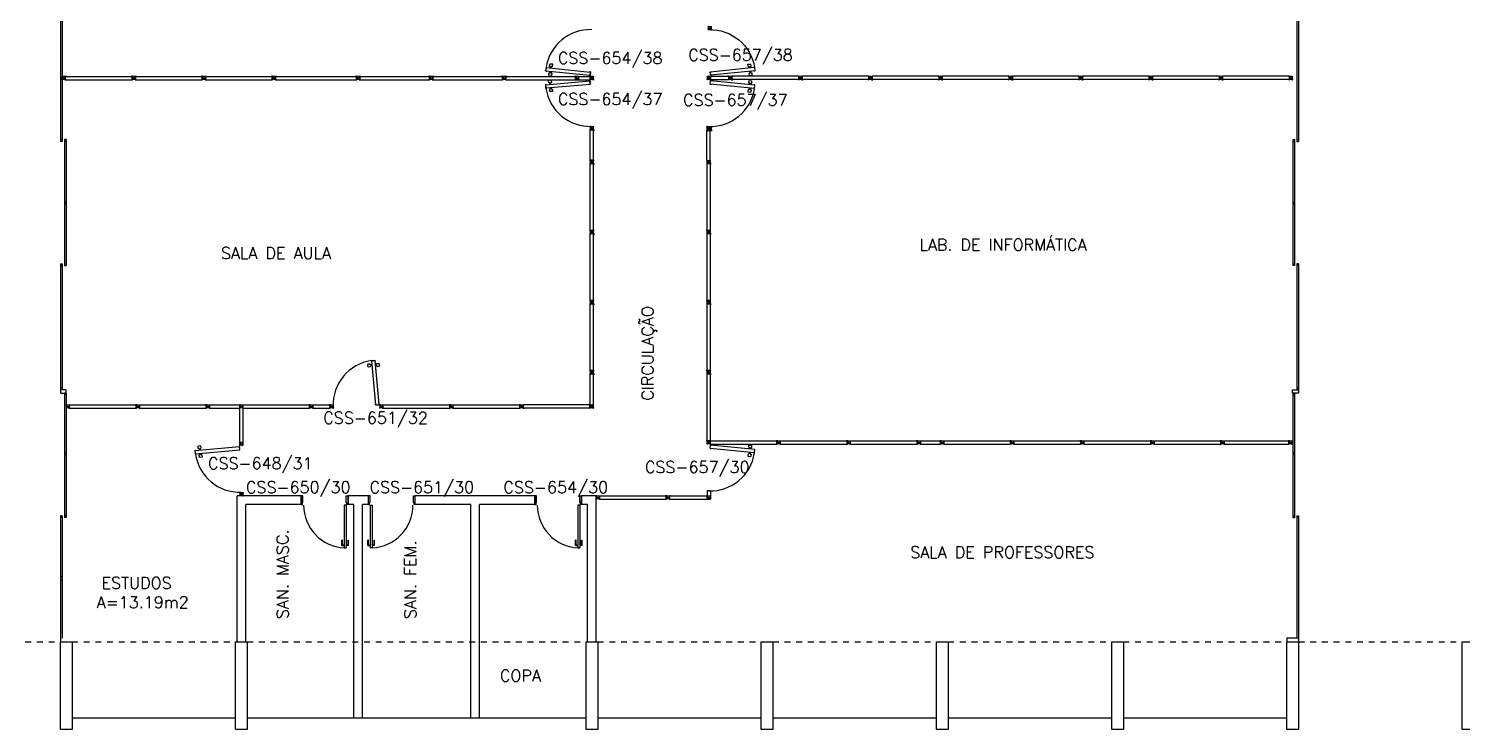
# Model space of a CAD drawing. Extents: x 0 to 244, y -71 to 76.
# Drawn here: x 176.43 to 200.98, y -27.64 to -15.75 of the extents above; entities that cross this region are included whole.
import ezdxf
from ezdxf.enums import TextEntityAlignment as Align

# ---------------------------------------------------------------- set-up
doc = ezdxf.new("R2010")
doc.units = 0
doc.header["$LTSCALE"] = 0.01
doc.header["$MEASUREMENT"] = 0
doc.linetypes.add('HIDDEN2', pattern=[0.1875, 0.125, -0.0625])
doc.layers.get('0').update_dxf_attribs({"linetype": 'CONTINUOUS'})
for name, color, linetype in [('ALV', 2, 'CONTINUOUS'), ('DIV', 2, 'CONTINUOUS'), ('ESQ', 1, 'CONTINUOUS'), ('ESTR', 3, 'CONTINUOUS'), ('PROJ', 1, 'HIDDEN2'), ('TEXTO', 2, 'CONTINUOUS'), ('TEXTO-ENDEREÇO', 2, 'CONTINUOUS'), ('ÁREA', 2, 'CONTINUOUS')]:
    doc.layers.add(name, color=color, linetype=linetype)
doc.layers.get('0').freeze()
doc.styles.add('UNB-100', font='simplex.shx', dxfattribs={"height": 0.2})
doc.styles.add('UNB-100-1', font='simplex.shx', dxfattribs={"height": 0.2})

# ---------------------------------------------------------------- blocks, each defined once
blk = doc.blocks.new('PILAR-SSN')
blk.add_lwpolyline([(0.197, -42.962), (0.197, -44.462), (-0.003, -44.462), (-0.003, -42.962)], close=True)
blk = doc.blocks.new('DIV12-SSN')
for p, q in [((-0.005, 0), (0.005, 0)), ((0, -0.005), (0, 0.005)), ((0.024, 0.019), (0.028, 0.019)), ((0.024, 0.019), (0.024, 0.017)), ((0.024, 0.017), (0.028, 0.017)), ((0.028, 0.03), (0.043, 0.03)), ((0.028, 0.019), (0.028, 0.03)), ((0.028, -0.017), (0.028, 0.017)), ((0.03, 0.028), (1.169, 0.028)), ((0.03, -0.029), (0.03, 0.028)), ((0.043, 0.03), (0.043, 0.028)), ((1.157, 0.03), (1.157, 0.028)), ((1.171, 0.03), (1.157, 0.03)), ((1.169, -0.029), (1.169, 0.028)), ((1.171, 0.019), (1.171, 0.03)), ((1.176, 0.019), (1.171, 0.019)), ((1.176, 0.017), (1.171, 0.017)), ((1.171, -0.017), (1.171, 0.017)), ((1.176, 0.019), (1.176, 0.017)), ((1.195, 0), (1.205, 0)), ((1.2, -0.005), (1.2, 0.005)), ((0.024, -0.017), (0.028, -0.017)), ((0.024, -0.017), (0.024, -0.019)), ((0.024, -0.019), (0.028, -0.019)), ((0.028, -0.031), (0.028, -0.019)), ((0.028, -0.031), (0.043, -0.031)), ((0.03, -0.029), (1.169, -0.029)), ((0.043, -0.029), (0.043, -0.031)), ((1.157, -0.029), (1.157, -0.031)), ((1.171, -0.031), (1.157, -0.031)), ((1.176, -0.017), (1.171, -0.017)), ((1.176, -0.019), (1.171, -0.019)), ((1.171, -0.031), (1.171, -0.019)), ((1.176, -0.017), (1.176, -0.019))]:
    blk.add_line(p, q)
blk = doc.blocks.new('MTDIV-SSN')
for p, q in [((-0.0185, 0.0285), (-0.0285, 0.0285)), ((-0.0285, 0.0185), (-0.0285, 0.0285)), ((-0.0265, 0.0185), (-0.0285, 0.0185)), ((-0.0265, 0.0185), (-0.0265, 0.0265)), ((-0.0235, 0.0265), (-0.0265, 0.0265)), ((-0.0235, 0.0215), (-0.0235, 0.0265)), ((-0.0235, -0.0265), (-0.0235, 0.0265)), ((-0.0215, 0.0215), (-0.0235, 0.0215)), ((-0.0215, 0.0265), (-0.0215, 0.0235)), ((-0.0185, 0.0265), (-0.0215, 0.0265)), ((0.0215, 0.0235), (-0.0215, 0.0235)), ((-0.0215, 0.0215), (-0.0215, -0.0215)), ((0.0195, 0.0215), (-0.0195, 0.0215)), ((-0.0195, 0.0215), (-0.0195, -0.0195)), ((-0.0185, 0.0285), (-0.0185, 0.0265)), ((-0.0049, 0), (0.0049, 0)), ((0, 0.0049), (0, -0.0049)), ((0.0185, 0.0265), (0.0185, 0.0285)), ((0.0185, 0.0285), (0.0285, 0.0285)), ((0.0185, 0.0265), (0.0215, 0.0265)), ((0.0195, 0.0215), (0.0195, -0.0195)), ((0.0215, 0.0265), (0.0215, 0.0235)), ((0.0235, 0.0215), (0.0215, 0.0215)), ((0.0215, 0.0215), (0.0215, -0.0215)), ((0.0235, 0.0215), (0.0235, 0.0265)), ((0.0235, 0.0265), (0.0265, 0.0265)), ((0.0235, 0.0265), (0.0235, -0.0265)), ((0.0265, 0.0265), (0.0265, 0.0185)), ((0.0265, 0.0185), (0.0285, 0.0185)), ((0.0285, 0.0185), (0.0285, 0.0285)), ((-0.0285, -0.0185), (-0.0285, -0.0285)), ((-0.0265, -0.0185), (-0.0285, -0.0185)), ((-0.0185, -0.0285), (-0.0285, -0.0285)), ((-0.0265, -0.0265), (-0.0265, -0.0185)), ((-0.0235, -0.0265), (-0.0265, -0.0265)), ((-0.0235, -0.0215), (-0.0235, -0.0265)), ((-0.0075, -0.0215), (-0.0235, -0.0215)), ((-0.0215, -0.0265), (-0.0215, -0.0235)), ((0.0215, -0.0235), (-0.0215, -0.0235)), ((-0.0185, -0.0265), (-0.0215, -0.0265)), ((-0.0095, -0.0195), (-0.0195, -0.0195)), ((-0.0185, -0.0285), (-0.0185, -0.0265)), ((-0.0095, -0.0195), (-0.0095, -0.0115)), ((-0.0075, -0.0115), (-0.0095, -0.0115)), ((-0.0075, -0.0215), (-0.0075, -0.0115)), ((-0.0055, -0.0135), (-0.0075, -0.0135)), ((-0.0055, -0.0215), (-0.0055, -0.0135)), ((0.0055, -0.0215), (-0.0055, -0.0215)), ((0.0055, -0.0215), (0.0055, -0.0135)), ((0.0075, -0.0135), (0.0055, -0.0135)), ((0.0075, -0.0215), (0.0075, -0.0115)), ((0.0095, -0.0115), (0.0075, -0.0115)), ((0.0235, -0.0215), (0.0075, -0.0215)), ((0.0095, -0.0195), (0.0095, -0.0115)), ((0.0195, -0.0195), (0.0095, -0.0195)), ((0.0185, -0.0265), (0.0185, -0.0285)), ((0.0185, -0.0265), (0.0215, -0.0265)), ((0.0185, -0.0285), (0.0285, -0.0285)), ((0.0215, -0.0265), (0.0215, -0.0235)), ((0.0235, -0.0215), (0.0235, -0.0265)), ((0.0235, -0.0265), (0.0265, -0.0265)), ((0.0265, -0.0185), (0.0265, -0.0265)), ((0.0265, -0.0185), (0.0285, -0.0185)), ((0.0285, -0.0185), (0.0285, -0.0285))]:
    blk.add_line(p, q)
blk = doc.blocks.new('PLXD-SSN')
at = {"color": 2}
for p, q in [((-0.172, 0.786), (-0.161, 0.787)), ((-0.172, 0.786), (-0.171, 0.772)), ((-0.169, 0.772), (-0.171, 0.772)), ((-0.17, 0.784), (-0.114, 0.789)), ((-0.17, 0.784), (-0.103, 0.028)), ((-0.159, 0.792), (-0.161, 0.792)), ((-0.161, 0.792), (-0.161, 0.787)), ((-0.159, 0.792), (-0.159, 0.787)), ((-0.159, 0.787), (-0.126, 0.79)), ((-0.124, 0.795), (-0.126, 0.795)), ((-0.126, 0.795), (-0.126, 0.79)), ((-0.124, 0.795), (-0.124, 0.79)), ((-0.124, 0.79), (-0.112, 0.791)), ((-0.114, 0.789), (-0.046, 0.033)), ((-0.112, 0.791), (-0.11, 0.777)), ((-0.11, 0.777), (-0.112, 0.777)), ((-0.08, 0.737), (-0.041, 0.74)), ((-0.079, 0.722), (-0.08, 0.737)), ((-0.036, 0.691), (-0.041, 0.74)), ((-0.194, 0.727), (-0.233, 0.723)), ((-0.229, 0.673), (-0.233, 0.723)), ((-0.189, 0.677), (-0.229, 0.673)), ((-0.192, 0.712), (-0.194, 0.727)), ((-0.164, 0.714), (-0.192, 0.712)), ((-0.162, 0.694), (-0.19, 0.692)), ((-0.189, 0.677), (-0.19, 0.692)), ((-0.107, 0.719), (-0.079, 0.722)), ((-0.106, 0.7), (-0.077, 0.702)), ((-0.076, 0.687), (-0.077, 0.702)), ((-0.076, 0.687), (-0.036, 0.691)), ((-0.105, 0.026), (-0.106, 0.04)), ((-0.104, 0.04), (-0.106, 0.04)), ((-0.105, 0.026), (-0.093, 0.027)), ((-0.103, 0.028), (-0.046, 0.033)), ((-0.092, 0.022), (-0.093, 0.027)), ((-0.09, 0.022), (-0.092, 0.022)), ((-0.091, 0.027), (-0.058, 0.03)), ((-0.09, 0.022), (-0.091, 0.027)), ((-0.057, 0.025), (-0.058, 0.03)), ((-0.055, 0.025), (-0.057, 0.025)), ((-0.056, 0.03), (-0.044, 0.031)), ((-0.055, 0.025), (-0.056, 0.03)), ((-0.045, 0.045), (-0.047, 0.045)), ((-0.044, 0.031), (-0.045, 0.045))]:
    blk.add_line(p, q, dxfattribs=at)
for p, q in [((-0.008, 0), (0.006, 0)), ((0, 0.007), (0, -0.006))]:
    blk.add_line(p, q)
at = {"color": 1}
blk.add_arc((-0.064, 0.029), 0.764, 98.125, 182.1419, dxfattribs=at)
blk = doc.blocks.new('PD80-SSN')
for p, q in [((-0.777, 0.01), (-0.777, -0.03)), ((-0.777, 0.01), (-0.687, 0.01)), ((-0.687, 0), (-0.687, 0.01)), ((-0.075, 0), (0.075, 0)), ((-0.075, 0), (-0.075, -0.02)), ((0.075, -0.03), (0.075, 0)), ((-0.817, -0.065), (-0.817, -0.03)), ((-0.085, -0.03), (-0.817, -0.03)), ((-0.085, -0.065), (-0.817, -0.065)), ((-0.777, -0.105), (-0.777, -0.065)), ((-0.777, -0.105), (-0.687, -0.105)), ((-0.767, 0), (-0.767, -0.03)), ((-0.767, 0), (-0.687, 0)), ((-0.767, -0.095), (-0.767, -0.065)), ((-0.767, -0.095), (-0.687, -0.095)), ((-0.687, -0.095), (-0.687, -0.105)), ((-0.085, -0.03), (-0.085, -0.065)), ((-0.075, -0.02), (-0.04, -0.02)), ((-0.04, -0.03), (-0.04, -0.02)), ((-0.04, -0.03), (0.075, -0.03)), ((-0.075, -0.781), (-0.04, -0.781)), ((-0.075, -0.801), (-0.075, -0.781)), ((-0.075, -0.801), (0.075, -0.801)), ((-0.075, -0.802), (0.075, -0.802)), ((-0.04, -0.771), (0.075, -0.771)), ((-0.04, -0.771), (-0.04, -0.781)), ((0.075, -0.771), (0.075, -0.801))]:
    blk.add_line(p, q)
blk.add_arc((-0.085, -0.03), 0.731, 182.6571, 270)
blk = doc.blocks.new('PE80-SSN')
at = {"color": 2}
for p, q in [((0.075, 0), (-0.075, 0)), ((-0.075, -0.03), (-0.075, 0)), ((0.075, 0), (0.075, -0.02)), ((0.04, -0.03), (-0.075, -0.03)), ((0.075, -0.02), (0.04, -0.02)), ((0.04, -0.03), (0.04, -0.02)), ((0.085, -0.03), (0.817, -0.03)), ((0.085, -0.03), (0.085, -0.065)), ((0.085, -0.065), (0.817, -0.065)), ((0.817, -0.065), (0.817, -0.03))]:
    blk.add_line(p, q, dxfattribs=at)
at = {"color": 1}
for p, q in [((0.777, 0.01), (0.687, 0.01)), ((0.687, 0), (0.687, 0.01)), ((0.777, 0.01), (0.777, -0.03)), ((0.767, 0), (0.687, 0)), ((0.767, -0.095), (0.687, -0.095)), ((0.687, -0.095), (0.687, -0.105)), ((0.777, -0.105), (0.687, -0.105)), ((0.767, 0), (0.767, -0.03)), ((0.767, -0.095), (0.767, -0.065)), ((0.777, -0.105), (0.777, -0.065))]:
    blk.add_line(p, q, dxfattribs=at)
for p, q in [((0.04, -0.771), (-0.075, -0.771)), ((-0.075, -0.771), (-0.075, -0.801)), ((0.075, -0.801), (-0.075, -0.801)), ((0.075, -0.802), (-0.075, -0.802)), ((0.04, -0.771), (0.04, -0.781)), ((0.075, -0.781), (0.04, -0.781)), ((0.075, -0.801), (0.075, -0.781))]:
    blk.add_line(p, q)
blk.add_arc((0.085, -0.03), 0.731, 270, 357.3429, dxfattribs=at)
blk = doc.blocks.new('PLXE-SSN')
for p, q in [((0.043, 0.69), (0.048, 0.74)), ((0.121, 0.788), (0.047, 0.032)), ((0.087, 0.736), (0.048, 0.74)), ((0.178, 0.782), (0.103, 0.027)), ((0.119, 0.79), (0.118, 0.776)), ((0.118, 0.776), (0.12, 0.776)), ((0.131, 0.789), (0.119, 0.79)), ((0.178, 0.782), (0.121, 0.788)), ((0.131, 0.794), (0.133, 0.794)), ((0.131, 0.794), (0.131, 0.789)), ((0.133, 0.794), (0.133, 0.789)), ((0.166, 0.786), (0.133, 0.789)), ((0.166, 0.791), (0.168, 0.79)), ((0.166, 0.791), (0.166, 0.786)), ((0.168, 0.79), (0.168, 0.785)), ((0.18, 0.784), (0.168, 0.785)), ((0.176, 0.77), (0.178, 0.77)), ((0.18, 0.784), (0.178, 0.77)), ((0.082, 0.686), (0.043, 0.69)), ((0.082, 0.686), (0.084, 0.701)), ((0.112, 0.698), (0.084, 0.701)), ((0.086, 0.721), (0.087, 0.736)), ((0.114, 0.718), (0.086, 0.721)), ((0.169, 0.693), (0.197, 0.69)), ((0.171, 0.713), (0.199, 0.71)), ((0.195, 0.675), (0.197, 0.69)), ((0.195, 0.675), (0.235, 0.671)), ((0.199, 0.71), (0.2, 0.725)), ((0.2, 0.725), (0.24, 0.721)), ((0.235, 0.671), (0.24, 0.721)), ((-0.008, 0), (0.008, 0)), ((0, 0.006), (0, -0.007)), ((0.044, 0.031), (0.046, 0.045)), ((0.056, 0.029), (0.044, 0.031)), ((0.046, 0.045), (0.048, 0.045)), ((0.103, 0.027), (0.047, 0.032)), ((0.056, 0.024), (0.056, 0.029)), ((0.056, 0.024), (0.058, 0.024)), ((0.091, 0.026), (0.058, 0.029)), ((0.058, 0.024), (0.058, 0.029)), ((0.091, 0.021), (0.091, 0.026)), ((0.091, 0.021), (0.093, 0.021)), ((0.105, 0.025), (0.093, 0.026)), ((0.093, 0.021), (0.093, 0.026)), ((0.104, 0.039), (0.106, 0.039)), ((0.105, 0.025), (0.106, 0.039))]:
    blk.add_line(p, q)
blk.add_arc((0.065, 0.028), 0.764, 357.9063, 81.358)
blk = doc.blocks.new('ESQCD-SSN')
for p, q in [((0, 0), (0, -0.06)), ((0.2, 0), (0.2, -2.143)), ((0, -0.06), (0.2, -0.06)), ((0.17, -0.06), (0.17, -2.143)), ((0.17, -1.056), (0.2, -1.056)), ((0.17, -1.086), (0.2, -1.086)), ((0.1, -2.113), (0.1, -4.253)), ((0.13, -2.113), (0.1, -2.113)), ((0.13, -2.143), (0.1, -2.143)), ((0.13, -2.113), (0.13, -4.253)), ((0.17, -2.113), (0.2, -2.113)), ((0.17, -2.143), (0.2, -2.143)), ((0.1, -3.199), (0.13, -3.199)), ((0.1, -3.229), (0.13, -3.229)), ((0.13, -4.223), (0.1, -4.223)), ((0.13, -4.253), (0.1, -4.253)), ((0.1, -4.256), (0.1, -4.316)), ((0.1, -4.256), (0.2, -4.256)), ((0.1, -4.316), (0.2, -4.316)), ((0.17, -4.316), (0.17, -6.443)), ((0.17, -4.346), (0.2, -4.346)), ((0.2, -4.256), (0.2, -6.443)), ((0.1, -6.413), (0.1, -8.571)), ((0.1, -6.413), (0.13, -6.413)), ((0.1, -6.443), (0.13, -6.443)), ((0.13, -6.413), (0.13, -8.571)), ((0.17, -6.413), (0.2, -6.413)), ((0.17, -6.443), (0.2, -6.443)), ((0.1, -7.485), (0.13, -7.485)), ((0.1, -7.515), (0.13, -7.515)), ((0.1, -8.541), (0.13, -8.541)), ((0.13, -8.571), (0.1, -8.571)), ((0.2, -8.541), (0.17, -8.541)), ((0.17, -8.541), (0.17, -10.694)), ((0.2, -8.571), (0.17, -8.571)), ((0.2, -8.541), (0.2, -10.694)), ((0.098, -10.694), (0.2, -10.694)), ((0.098, -10.755), (0.098, -10.694)), ((0.2, -10.755), (0.098, -10.755)), ((0.1, -10.755), (0.13, -10.755)), ((0.1, -10.755), (0.1, -12.882)), ((0.1, -10.785), (0.13, -10.785)), ((0.13, -10.755), (0.13, -12.882)), ((0.17, -10.664), (0.2, -10.664)), ((0.17, -10.694), (0.2, -10.694)), ((0.2, -10.694), (0.2, -10.755)), ((0.1, -11.77), (0.13, -11.77)), ((0.1, -11.8), (0.13, -11.8)), ((0.1, -12.852), (0.13, -12.852)), ((0.1, -12.882), (0.13, -12.882)), ((0.17, -12.852), (0.2, -12.852)), ((0.17, -12.852), (0.2, -12.852)), ((0.17, -12.852), (0.17, -14.95)), ((0.17, -12.882), (0.2, -12.882)), ((0.2, -12.852), (0.2, -12.887)), ((0.2, -12.887), (0.2, -15.019)), ((0, -14.95), (0, -15.019)), ((0.2, -14.95), (0, -14.95))]:
    blk.add_line(p, q)

msp = doc.modelspace()

# ---------------------------------------------------------------- linework, layer by layer
at = {"layer": 'ALV'}
for p, q in [((179.997, -26.242), (179.997, -23.742)), ((181.096, -23.742), (179.997, -23.742)), ((180.078, -23.714), (180.068, -23.714)), ((180.073, -23.719), (180.073, -23.709)), ((181.096, -23.742), (181.096, -23.892)), ((181.897, -23.742), (181.897, -23.892)), ((182.247, -23.742), (181.897, -23.742)), ((182.247, -23.892), (182.247, -23.742)), ((183.049, -23.892), (183.049, -23.742)), ((185.096, -23.742), (183.049, -23.742)), ((185.096, -23.742), (185.096, -23.892)), ((185.897, -23.742), (185.897, -23.892)), ((186.147, -23.742), (185.897, -23.742)), ((186.147, -26.242), (186.147, -23.742)), ((180.147, -26.242), (180.147, -23.892)), ((181.096, -23.892), (180.147, -23.892)), ((181.997, -23.892), (181.897, -23.892)), ((181.997, -27.542), (181.997, -23.892)), ((182.147, -27.542), (182.147, -23.892)), ((182.247, -23.892), (182.147, -23.892)), ((183.997, -23.892), (183.049, -23.892)), ((183.997, -27.542), (183.997, -23.892)), ((184.147, -27.542), (184.147, -23.892)), ((185.096, -23.892), (184.147, -23.892)), ((185.997, -23.892), (185.897, -23.892)), ((185.997, -26.242), (185.997, -23.892)), ((177.172, -27.542), (179.972, -27.542)), ((180.172, -27.542), (182.972, -27.542)), ((182.972, -27.542), (185.972, -27.542)), ((186.172, -27.542), (188.972, -27.542)), ((189.172, -27.542), (191.972, -27.542)), ((192.172, -27.542), (194.972, -27.542)), ((195.172, -27.542), (197.972, -27.542))]:
    msp.add_line(p, q, dxfattribs=at)
at = {"layer": 'DIV'}
for p, q in [((180.627, -16.591), (180.637, -16.591)), ((180.632, -16.596), (180.632, -16.586)), ((180.655, -16.573), (180.66, -16.573)), ((180.655, -16.573), (180.655, -16.575)), ((180.655, -16.575), (180.66, -16.575)), ((180.655, -16.608), (180.66, -16.608)), ((180.655, -16.608), (180.655, -16.61)), ((180.655, -16.61), (180.66, -16.61)), ((180.66, -16.561), (180.675, -16.561)), ((180.66, -16.573), (180.66, -16.561)), ((180.66, -16.608), (180.66, -16.575)), ((180.66, -16.622), (180.66, -16.61)), ((180.66, -16.622), (180.675, -16.622)), ((180.662, -16.62), (180.662, -16.563)), ((180.662, -16.563), (182.042, -16.563)), ((180.662, -16.62), (182.042, -16.62)), ((180.675, -16.561), (180.675, -16.563)), ((180.675, -16.62), (180.675, -16.622)), ((182.029, -16.561), (182.029, -16.563)), ((182.044, -16.561), (182.029, -16.561)), ((182.029, -16.62), (182.029, -16.622)), ((182.044, -16.622), (182.029, -16.622)), ((182.042, -16.62), (182.042, -16.563)), ((182.044, -16.573), (182.044, -16.561)), ((182.049, -16.573), (182.044, -16.573)), ((182.044, -16.608), (182.044, -16.575)), ((182.049, -16.575), (182.044, -16.575)), ((182.049, -16.608), (182.044, -16.608)), ((182.049, -16.61), (182.044, -16.61)), ((182.044, -16.622), (182.044, -16.61)), ((182.049, -16.573), (182.049, -16.575)), ((182.049, -16.608), (182.049, -16.61)), ((182.067, -16.591), (182.077, -16.591)), ((182.067, -16.591), (182.077, -16.591)), ((182.072, -16.596), (182.072, -16.586)), ((182.072, -16.596), (182.072, -16.586)), ((182.096, -16.573), (182.101, -16.573)), ((182.096, -16.573), (182.096, -16.575)), ((182.096, -16.575), (182.101, -16.575)), ((182.096, -16.608), (182.101, -16.608)), ((182.096, -16.608), (182.096, -16.61)), ((182.096, -16.61), (182.101, -16.61)), ((182.101, -16.561), (182.115, -16.561)), ((182.101, -16.573), (182.101, -16.561)), ((182.101, -16.608), (182.101, -16.575)), ((182.101, -16.622), (182.101, -16.61)), ((182.101, -16.622), (182.115, -16.622)), ((182.103, -16.62), (182.103, -16.563)), ((182.103, -16.563), (183.292, -16.563)), ((182.103, -16.62), (183.292, -16.62)), ((182.115, -16.561), (182.115, -16.563)), ((182.115, -16.62), (182.115, -16.622)), ((183.294, -16.561), (183.279, -16.561)), ((183.279, -16.561), (183.279, -16.563)), ((183.279, -16.62), (183.279, -16.622)), ((183.294, -16.622), (183.279, -16.622)), ((183.292, -16.62), (183.292, -16.563)), ((183.294, -16.573), (183.294, -16.561)), ((183.299, -16.573), (183.294, -16.573)), ((183.294, -16.608), (183.294, -16.575)), ((183.299, -16.575), (183.294, -16.575)), ((183.299, -16.608), (183.294, -16.608)), ((183.294, -16.622), (183.294, -16.61)), ((183.299, -16.61), (183.294, -16.61)), ((183.299, -16.573), (183.299, -16.575)), ((183.299, -16.608), (183.299, -16.61)), ((183.317, -16.591), (183.327, -16.591)), ((183.317, -16.591), (183.327, -16.591)), ((183.322, -16.596), (183.322, -16.586)), ((183.322, -16.596), (183.322, -16.586)), ((183.346, -16.573), (183.346, -16.575)), ((183.346, -16.573), (183.351, -16.573)), ((183.346, -16.575), (183.351, -16.575)), ((183.346, -16.608), (183.346, -16.61)), ((183.346, -16.608), (183.351, -16.608)), ((183.346, -16.61), (183.351, -16.61)), ((183.351, -16.573), (183.351, -16.561)), ((183.351, -16.561), (183.365, -16.561)), ((183.351, -16.608), (183.351, -16.575)), ((183.351, -16.622), (183.351, -16.61)), ((183.351, -16.622), (183.365, -16.622)), ((183.353, -16.62), (183.353, -16.563)), ((183.353, -16.563), (184.542, -16.563)), ((183.353, -16.62), (184.542, -16.62)), ((183.365, -16.561), (183.365, -16.563)), ((183.365, -16.62), (183.365, -16.622)), ((184.544, -16.561), (184.529, -16.561)), ((184.529, -16.561), (184.529, -16.563)), ((184.529, -16.62), (184.529, -16.622)), ((184.544, -16.622), (184.529, -16.622)), ((184.542, -16.62), (184.542, -16.563)), ((184.544, -16.573), (184.544, -16.561)), ((184.549, -16.573), (184.544, -16.573)), ((184.544, -16.608), (184.544, -16.575)), ((184.549, -16.575), (184.544, -16.575)), ((184.549, -16.608), (184.544, -16.608)), ((184.544, -16.622), (184.544, -16.61)), ((184.549, -16.61), (184.544, -16.61)), ((184.549, -16.573), (184.549, -16.575)), ((184.549, -16.608), (184.549, -16.61)), ((184.567, -16.591), (184.577, -16.591)), ((184.567, -16.591), (184.577, -16.591)), ((184.572, -16.596), (184.572, -16.586)), ((184.572, -16.596), (184.572, -16.586)), ((184.596, -16.573), (184.596, -16.575)), ((184.596, -16.573), (184.601, -16.573)), ((184.596, -16.575), (184.601, -16.575)), ((184.596, -16.608), (184.596, -16.61)), ((184.596, -16.608), (184.601, -16.608)), ((184.596, -16.61), (184.601, -16.61)), ((184.601, -16.573), (184.601, -16.561)), ((184.601, -16.561), (184.615, -16.561)), ((184.601, -16.608), (184.601, -16.575)), ((184.601, -16.622), (184.601, -16.61)), ((184.601, -16.622), (184.615, -16.622)), ((184.603, -16.62), (184.603, -16.563)), ((184.603, -16.563), (185.792, -16.563)), ((184.603, -16.62), (185.792, -16.62)), ((184.615, -16.561), (184.615, -16.563)), ((184.615, -16.62), (184.615, -16.622)), ((185.662, -16.563), (186.041, -16.563)), ((185.662, -16.62), (186.041, -16.62)), ((185.794, -16.561), (185.779, -16.561)), ((185.779, -16.561), (185.779, -16.563)), ((185.779, -16.62), (185.779, -16.622)), ((185.794, -16.622), (185.779, -16.622)), ((185.792, -16.62), (185.792, -16.563)), ((185.794, -16.573), (185.794, -16.561)), ((185.799, -16.573), (185.794, -16.573)), ((185.794, -16.608), (185.794, -16.575)), ((185.799, -16.575), (185.794, -16.575)), ((185.799, -16.608), (185.794, -16.608)), ((185.794, -16.622), (185.794, -16.61)), ((185.799, -16.61), (185.794, -16.61)), ((185.799, -16.573), (185.799, -16.575)), ((185.799, -16.608), (185.799, -16.61)), ((185.817, -16.591), (185.827, -16.591)), ((185.817, -16.591), (185.827, -16.591)), ((185.822, -16.596), (185.822, -16.586)), ((185.822, -16.596), (185.822, -16.586)), ((186.029, -16.561), (186.029, -16.563)), ((186.043, -16.561), (186.029, -16.561)), ((186.029, -16.62), (186.029, -16.622)), ((186.043, -16.622), (186.029, -16.622)), ((186.041, -16.62), (186.041, -16.563)), ((186.043, -16.573), (186.043, -16.561)), ((186.048, -16.573), (186.043, -16.573)), ((186.043, -16.608), (186.043, -16.575)), ((186.048, -16.575), (186.043, -16.575)), ((186.048, -16.608), (186.043, -16.608)), ((186.048, -16.61), (186.043, -16.61)), ((186.043, -16.622), (186.043, -16.61)), ((186.048, -16.573), (186.048, -16.575)), ((186.048, -16.608), (186.048, -16.61)), ((186.067, -16.591), (186.077, -16.591)), ((186.067, -16.591), (186.077, -16.591)), ((186.072, -16.596), (186.072, -16.586)), ((186.072, -16.596), (186.072, -16.586)), ((188.078, -16.591), (188.068, -16.591)), ((188.068, -16.591), (188.078, -16.591)), ((188.073, -16.586), (188.073, -16.596)), ((188.073, -16.586), (188.073, -16.596)), ((188.097, -16.573), (188.102, -16.573)), ((188.097, -16.575), (188.097, -16.573)), ((188.097, -16.575), (188.102, -16.575)), ((188.097, -16.608), (188.102, -16.608)), ((188.097, -16.61), (188.097, -16.608)), ((188.097, -16.61), (188.102, -16.61)), ((188.102, -16.561), (188.116, -16.561)), ((188.102, -16.561), (188.102, -16.573)), ((188.102, -16.575), (188.102, -16.608)), ((188.102, -16.61), (188.102, -16.622)), ((188.102, -16.622), (188.116, -16.622)), ((188.41, -16.563), (188.104, -16.563)), ((188.104, -16.563), (188.104, -16.62)), ((188.41, -16.62), (188.104, -16.62)), ((188.116, -16.563), (188.116, -16.561)), ((188.116, -16.622), (188.116, -16.62)), ((188.398, -16.563), (188.398, -16.561)), ((188.412, -16.561), (188.398, -16.561)), ((188.398, -16.622), (188.398, -16.62)), ((188.412, -16.622), (188.398, -16.622)), ((188.41, -16.563), (188.41, -16.62)), ((188.412, -16.561), (188.412, -16.573)), ((188.417, -16.573), (188.412, -16.573)), ((188.412, -16.575), (188.412, -16.608)), ((188.417, -16.575), (188.412, -16.575)), ((188.417, -16.608), (188.412, -16.608)), ((188.412, -16.61), (188.412, -16.622)), ((188.417, -16.61), (188.412, -16.61)), ((188.417, -16.575), (188.417, -16.573)), ((188.417, -16.61), (188.417, -16.608)), ((188.445, -16.591), (188.435, -16.591)), ((188.44, -16.586), (188.44, -16.596)), ((186.042, -17.481), (186.042, -17.495)), ((186.054, -17.481), (186.042, -17.481)), ((186.042, -17.495), (186.044, -17.495)), ((186.044, -17.999), (186.044, -17.483)), ((186.101, -17.483), (186.044, -17.483)), ((186.054, -17.476), (186.054, -17.481)), ((186.054, -17.476), (186.056, -17.476)), ((186.056, -17.476), (186.056, -17.481)), ((186.089, -17.481), (186.056, -17.481)), ((186.077, -17.452), (186.067, -17.452)), ((186.077, -17.452), (186.067, -17.452)), ((186.072, -17.447), (186.072, -17.457)), ((186.072, -17.457), (186.072, -17.447)), ((186.089, -17.476), (186.089, -17.481)), ((186.089, -17.476), (186.091, -17.476)), ((186.091, -17.476), (186.091, -17.481)), ((186.103, -17.481), (186.091, -17.481)), ((186.101, -17.999), (186.101, -17.483)), ((186.101, -17.495), (186.103, -17.495)), ((186.103, -17.481), (186.103, -17.495)), ((188.04, -17.481), (188.04, -17.495)), ((188.052, -17.481), (188.04, -17.481)), ((188.04, -17.495), (188.042, -17.495)), ((188.042, -17.999), (188.042, -17.483)), ((188.099, -17.483), (188.042, -17.483)), ((188.052, -17.476), (188.052, -17.481)), ((188.052, -17.476), (188.054, -17.476)), ((188.054, -17.476), (188.054, -17.481)), ((188.087, -17.481), (188.054, -17.481)), ((188.059, -17.485), (188.059, -17.5)), ((188.071, -17.485), (188.059, -17.485)), ((188.059, -17.5), (188.061, -17.5)), ((188.118, -17.487), (188.061, -17.487)), ((188.071, -17.48), (188.071, -17.485)), ((188.071, -17.48), (188.073, -17.48)), ((188.073, -17.48), (188.073, -17.485)), ((188.106, -17.485), (188.073, -17.485)), ((188.095, -17.457), (188.085, -17.457)), ((188.087, -17.476), (188.087, -17.481)), ((188.087, -17.476), (188.089, -17.476)), ((188.089, -17.476), (188.089, -17.481)), ((188.101, -17.481), (188.089, -17.481)), ((188.09, -17.462), (188.09, -17.452)), ((188.099, -17.999), (188.099, -17.483)), ((188.099, -17.495), (188.101, -17.495)), ((188.101, -17.481), (188.101, -17.495)), ((188.106, -17.48), (188.106, -17.485)), ((188.106, -17.48), (188.108, -17.48)), ((188.108, -17.48), (188.108, -17.485)), ((188.12, -17.485), (188.108, -17.485)), ((188.118, -17.5), (188.12, -17.5)), ((188.12, -17.485), (188.12, -17.5)), ((186.042, -17.987), (186.044, -17.987)), ((186.042, -18.001), (186.042, -17.987)), ((186.054, -18.001), (186.042, -18.001)), ((186.101, -17.999), (186.044, -17.999)), ((186.054, -18.006), (186.054, -18.001)), ((186.054, -18.006), (186.056, -18.006)), ((186.056, -18.006), (186.056, -18.001)), ((186.089, -18.001), (186.056, -18.001)), ((186.077, -18.03), (186.067, -18.03)), ((186.072, -18.035), (186.072, -18.025)), ((186.089, -18.006), (186.089, -18.001)), ((186.089, -18.006), (186.091, -18.006)), ((186.091, -18.006), (186.091, -18.001)), ((186.103, -18.001), (186.091, -18.001)), ((186.101, -17.987), (186.103, -17.987)), ((186.103, -18.001), (186.103, -17.987)), ((186.042, -21.658), (186.042, -21.673)), ((186.054, -21.658), (186.042, -21.658)), ((186.042, -21.673), (186.044, -21.673)), ((186.044, -22.185), (186.044, -21.66)), ((186.101, -21.66), (186.044, -21.66)), ((186.054, -21.653), (186.054, -21.658)), ((186.054, -21.653), (186.056, -21.653)), ((186.056, -21.653), (186.056, -21.658)), ((186.089, -21.658), (186.056, -21.658)), ((186.077, -21.63), (186.067, -21.63)), ((186.072, -21.635), (186.072, -21.625)), ((186.089, -21.653), (186.089, -21.658)), ((186.089, -21.653), (186.091, -21.653)), ((186.091, -21.653), (186.091, -21.658)), ((186.103, -21.658), (186.091, -21.658)), ((186.101, -22.185), (186.101, -21.66)), ((186.101, -21.673), (186.103, -21.673)), ((186.103, -21.658), (186.103, -21.673)), ((179.496, -22.214), (179.506, -22.214)), ((179.501, -22.219), (179.501, -22.209)), ((179.524, -22.195), (179.529, -22.195)), ((179.524, -22.195), (179.524, -22.197)), ((179.524, -22.197), (179.529, -22.197)), ((179.524, -22.23), (179.529, -22.23)), ((179.524, -22.23), (179.524, -22.232)), ((179.524, -22.232), (179.529, -22.232)), ((179.529, -22.183), (179.544, -22.183)), ((179.529, -22.195), (179.529, -22.183)), ((179.529, -22.23), (179.529, -22.197)), ((179.529, -22.244), (179.529, -22.232)), ((179.529, -22.244), (179.544, -22.244)), ((179.531, -22.185), (180.038, -22.185)), ((179.531, -22.242), (179.531, -22.185)), ((179.531, -22.242), (180.038, -22.242)), ((179.544, -22.183), (179.544, -22.185)), ((179.544, -22.242), (179.544, -22.244)), ((181.301, -22.185), (181.587, -22.185)), ((181.301, -22.242), (181.587, -22.242)), ((181.575, -22.183), (181.575, -22.185)), ((181.589, -22.183), (181.575, -22.183)), ((181.575, -22.242), (181.575, -22.244)), ((181.589, -22.244), (181.575, -22.244)), ((181.587, -22.242), (181.587, -22.185)), ((181.589, -22.195), (181.589, -22.183)), ((181.594, -22.195), (181.589, -22.195)), ((181.594, -22.197), (181.589, -22.197)), ((181.589, -22.23), (181.589, -22.197)), ((181.594, -22.23), (181.589, -22.23)), ((181.594, -22.232), (181.589, -22.232)), ((181.589, -22.244), (181.589, -22.232)), ((181.594, -22.195), (181.594, -22.197)), ((181.594, -22.23), (181.594, -22.232)), ((181.613, -22.214), (181.623, -22.214)), ((181.618, -22.219), (181.618, -22.209)), ((191.672, -22.835), (191.672, -22.825)), ((191.696, -22.811), (191.701, -22.811)), ((191.696, -22.811), (191.696, -22.813)), ((191.696, -22.813), (191.701, -22.813)), ((191.701, -22.799), (191.715, -22.799)), ((191.701, -22.811), (191.701, -22.799)), ((191.701, -22.846), (191.701, -22.813)), ((191.703, -22.858), (191.703, -22.801)), ((191.703, -22.801), (192.042, -22.801)), ((191.715, -22.799), (191.715, -22.801)), ((192.029, -22.799), (192.029, -22.801)), ((192.044, -22.799), (192.029, -22.799)), ((192.042, -22.858), (192.042, -22.801)), ((192.044, -22.811), (192.044, -22.799)), ((192.049, -22.811), (192.044, -22.811)), ((192.049, -22.813), (192.044, -22.813)), ((192.044, -22.846), (192.044, -22.813)), ((192.049, -22.811), (192.049, -22.813)), ((192.072, -22.835), (192.072, -22.825)), ((196.872, -22.835), (196.872, -22.825)), ((196.896, -22.811), (196.901, -22.811)), ((196.896, -22.811), (196.896, -22.813)), ((196.896, -22.813), (196.901, -22.813)), ((196.901, -22.799), (196.915, -22.799)), ((196.901, -22.811), (196.901, -22.799)), ((196.901, -22.846), (196.901, -22.813)), ((196.903, -22.801), (198.004, -22.801)), ((196.903, -22.858), (196.903, -22.801)), ((196.915, -22.799), (196.915, -22.801)), ((197.991, -22.799), (197.991, -22.801)), ((198.006, -22.799), (197.991, -22.799)), ((198.004, -22.858), (198.004, -22.801)), ((198.006, -22.811), (198.006, -22.799)), ((198.011, -22.811), (198.006, -22.811)), ((198.011, -22.813), (198.006, -22.813)), ((198.006, -22.846), (198.006, -22.813)), ((198.011, -22.811), (198.011, -22.813)), ((198.034, -22.835), (198.034, -22.825)), ((180.066, -22.851), (180.076, -22.851)), ((180.071, -22.857), (180.071, -22.846)), ((191.667, -22.83), (191.677, -22.83)), ((191.696, -22.846), (191.701, -22.846)), ((191.696, -22.846), (191.696, -22.848)), ((191.696, -22.848), (191.701, -22.848)), ((191.701, -22.86), (191.701, -22.848)), ((191.701, -22.86), (191.715, -22.86)), ((191.703, -22.858), (192.042, -22.858)), ((191.715, -22.858), (191.715, -22.86)), ((192.029, -22.858), (192.029, -22.86)), ((192.044, -22.86), (192.029, -22.86)), ((192.049, -22.846), (192.044, -22.846)), ((192.049, -22.848), (192.044, -22.848)), ((192.044, -22.86), (192.044, -22.848)), ((192.049, -22.846), (192.049, -22.848)), ((192.067, -22.83), (192.077, -22.83)), ((196.867, -22.83), (196.877, -22.83)), ((196.896, -22.846), (196.901, -22.846)), ((196.896, -22.846), (196.896, -22.848)), ((196.896, -22.848), (196.901, -22.848)), ((196.901, -22.86), (196.901, -22.848)), ((196.901, -22.86), (196.915, -22.86)), ((196.903, -22.858), (198.004, -22.858)), ((196.915, -22.858), (196.915, -22.86)), ((197.991, -22.858), (197.991, -22.86)), ((198.006, -22.86), (197.991, -22.86)), ((198.011, -22.846), (198.006, -22.846)), ((198.011, -22.848), (198.006, -22.848)), ((198.006, -22.86), (198.006, -22.848)), ((198.011, -22.846), (198.011, -22.848)), ((198.029, -22.83), (198.039, -22.83)), ((187.371, -23.771), (187.381, -23.771)), ((187.399, -23.752), (187.404, -23.752)), ((187.399, -23.752), (187.399, -23.754)), ((187.399, -23.754), (187.404, -23.754)), ((187.399, -23.787), (187.404, -23.787)), ((187.399, -23.787), (187.399, -23.789)), ((187.399, -23.789), (187.404, -23.789)), ((187.404, -23.74), (187.419, -23.74)), ((187.404, -23.752), (187.404, -23.74)), ((187.404, -23.787), (187.404, -23.754)), ((187.404, -23.801), (187.404, -23.789)), ((187.404, -23.801), (187.419, -23.801)), ((187.406, -23.742), (188.101, -23.742)), ((187.406, -23.799), (187.406, -23.742)), ((187.406, -23.799), (188.101, -23.799)), ((187.419, -23.74), (187.419, -23.742)), ((187.419, -23.799), (187.419, -23.801))]:
    msp.add_line(p, q, dxfattribs=at)
at = {"layer": 'ESQ'}
for p, q in [((176.972, -15.488), (176.972, -17.676)), ((177.002, -15.548), (177.002, -17.676)), ((177.002, -16.574), (176.972, -16.574)), ((177.002, -16.604), (176.972, -16.604)), ((177.002, -17.646), (176.972, -17.646)), ((177.072, -17.646), (177.042, -17.646)), ((177.042, -17.646), (177.042, -19.803)), ((177.072, -17.646), (177.072, -19.803)), ((177.002, -17.676), (176.972, -17.676)), ((177.072, -17.676), (177.042, -17.676)), ((177.072, -18.717), (177.042, -18.717)), ((177.072, -18.747), (177.042, -18.747)), ((176.972, -19.773), (177.002, -19.773)), ((176.972, -19.773), (176.972, -21.927)), ((176.972, -19.803), (177.002, -19.803)), ((177.002, -19.773), (177.002, -21.927)), ((177.072, -19.773), (177.042, -19.773)), ((177.042, -19.803), (177.072, -19.803)), ((177.002, -21.897), (176.972, -21.897)), ((176.972, -21.927), (176.972, -21.987)), ((177.002, -21.927), (176.972, -21.927)), ((177.074, -21.927), (176.972, -21.927)), ((176.972, -21.987), (177.074, -21.987)), ((177.042, -21.987), (177.042, -24.115)), ((177.072, -21.987), (177.042, -21.987)), ((177.072, -22.017), (177.042, -22.017)), ((177.072, -21.987), (177.072, -24.115)), ((177.074, -21.987), (177.074, -21.927)), ((177.072, -23.003), (177.042, -23.003)), ((177.072, -23.033), (177.042, -23.033)), ((176.972, -24.085), (176.972, -24.119)), ((177.002, -24.085), (176.972, -24.085)), ((177.002, -24.085), (176.972, -24.085)), ((177.002, -24.115), (176.972, -24.115)), ((176.972, -24.119), (176.972, -26.251)), ((177.002, -24.085), (177.002, -26.182)), ((177.072, -24.085), (177.042, -24.085)), ((177.072, -24.115), (177.042, -24.115)), ((177.002, -25.131), (176.972, -25.131)), ((177.002, -25.191), (176.972, -25.191))]:
    msp.add_line(p, q, dxfattribs=at)
at = {"layer": 'PROJ'}
for p, q in [((174.172, -26.242), (176.972, -26.242)), ((177.172, -26.242), (179.972, -26.242)), ((180.172, -26.242), (188.972, -26.242)), ((189.172, -26.242), (191.972, -26.242)), ((192.172, -26.242), (194.972, -26.242)), ((195.172, -26.242), (197.972, -26.242)), ((198.172, -26.242), (200.972, -26.242))]:
    msp.add_line(p, q, dxfattribs=at)
at = {"layer": 'TEXTO-ENDEREÇO'}
for p, q in [((180.042, -22.242), (180.042, -22.823)), ((180.099, -22.242), (180.099, -22.823)), ((186.044, -22.185), (186.101, -22.185)), ((188.044, -23.658), (188.044, -23.799)), ((188.101, -23.658), (188.044, -23.658)), ((188.101, -23.658), (188.101, -23.799))]:
    msp.add_line(p, q, dxfattribs=at)

# ---------------------------------------------------------------- block references
at = {"layer": 'DIV'}
for name, p in [('MTDIV-SSN', (188.09, -15.737)), ('MTDIV-SSN', (177.032, -16.591)), ('DIV12-SSN', (177.032, -16.591)), ('MTDIV-SSN', (178.232, -16.591)), ('DIV12-SSN', (178.232, -16.591)), ('MTDIV-SSN', (179.432, -16.591)), ('DIV12-SSN', (179.432, -16.591)), ('MTDIV-SSN', (180.632, -16.591)), ('MTDIV-SSN', (182.072, -16.591)), ('MTDIV-SSN', (183.322, -16.591)), ('MTDIV-SSN', (184.572, -16.591)), ('MTDIV-SSN', (185.822, -16.591)), ('MTDIV-SSN', (186.072, -16.591)), ('MTDIV-SSN', (188.073, -16.591)), ('MTDIV-SSN', (188.44, -16.591)), ('MTDIV-SSN', (189.64, -16.591)), ('MTDIV-SSN', (190.84, -16.591)), ('MTDIV-SSN', (192.04, -16.591)), ('MTDIV-SSN', (193.24, -16.591)), ('MTDIV-SSN', (194.44, -16.591)), ('MTDIV-SSN', (195.64, -16.591)), ('MTDIV-SSN', (196.84, -16.591)), ('MTDIV-SSN', (198.04, -16.591)), ('MTDIV-SSN', (186.072, -17.452)), ('MTDIV-SSN', (188.071, -17.452)), ('MTDIV-SSN', (188.09, -17.457)), ('MTDIV-SSN', (186.072, -18.03)), ('MTDIV-SSN', (188.072, -18.03)), ('MTDIV-SSN', (186.072, -19.23)), ('MTDIV-SSN', (188.072, -19.23)), ('MTDIV-SSN', (186.072, -20.43)), ('MTDIV-SSN', (188.072, -20.43)), ('PLXD-SSN', (182.47, -22.214)), ('MTDIV-SSN', (186.072, -21.63)), ('MTDIV-SSN', (188.072, -21.63)), ('MTDIV-SSN', (177.101, -22.214)), ('DIV12-SSN', (177.101, -22.214)), ('MTDIV-SSN', (178.301, -22.214)), ('DIV12-SSN', (178.301, -22.214)), ('MTDIV-SSN', (179.501, -22.214)), ('MTDIV-SSN', (180.07, -22.214)), ('DIV12-SSN', (180.07, -22.214)), ('MTDIV-SSN', (181.27, -22.214)), ('MTDIV-SSN', (181.618, -22.214)), ('MTDIV-SSN', (182.47, -22.214)), ('DIV12-SSN', (182.47, -22.214)), ('MTDIV-SSN', (183.67, -22.214)), ('DIV12-SSN', (183.67, -22.214)), ('MTDIV-SSN', (184.87, -22.214)), ('MTDIV-SSN', (186.07, -22.214)), ('MTDIV-SSN', (180.07, -22.851)), ('MTDIV-SSN', (188.072, -22.83)), ('DIV12-SSN', (188.072, -22.83)), ('MTDIV-SSN', (189.272, -22.83)), ('DIV12-SSN', (189.272, -22.83)), ('MTDIV-SSN', (190.472, -22.83)), ('DIV12-SSN', (190.472, -22.83)), ('MTDIV-SSN', (191.672, -22.83)), ('MTDIV-SSN', (192.072, -22.83)), ('DIV12-SSN', (192.072, -22.83)), ('MTDIV-SSN', (193.272, -22.83)), ('DIV12-SSN', (193.272, -22.83)), ('MTDIV-SSN', (194.472, -22.83)), ('DIV12-SSN', (194.472, -22.83)), ('MTDIV-SSN', (195.672, -22.83)), ('DIV12-SSN', (195.672, -22.83)), ('MTDIV-SSN', (196.872, -22.83)), ('MTDIV-SSN', (198.034, -22.83)), ('MTDIV-SSN', (180.073, -23.714)), ('MTDIV-SSN', (186.176, -23.771)), ('DIV12-SSN', (186.176, -23.771)), ('MTDIV-SSN', (187.376, -23.771)), ('MTDIV-SSN', (188.072, -23.771))]:
    msp.add_blockref(name, p, dxfattribs=at)
for name, p, rotation in [('PLXE-SSN', (186.072, -16.591), 90), ('PLXD-SSN', (186.072, -16.591), 90), ('PLXE-SSN', (188.073, -16.591), 270), ('DIV12-SSN', (189.64, -16.591), 180), ('DIV12-SSN', (190.84, -16.591), 180), ('DIV12-SSN', (192.04, -16.591), 180), ('DIV12-SSN', (193.24, -16.591), 180), ('DIV12-SSN', (194.44, -16.591), 180), ('DIV12-SSN', (195.64, -16.591), 180), ('DIV12-SSN', (196.84, -16.591), 180), ('DIV12-SSN', (198.04, -16.591), 180), ('DIV12-SSN', (186.072, -19.23), 90), ('DIV12-SSN', (188.072, -19.23), 90), ('DIV12-SSN', (186.072, -20.43), 90), ('DIV12-SSN', (188.072, -20.43), 90), ('DIV12-SSN', (186.072, -21.63), 90), ('DIV12-SSN', (188.072, -21.63), 90), ('DIV12-SSN', (188.072, -22.83), 90), ('PLXE-SSN', (188.072, -22.83), 270), ('PLXD-SSN', (180.071, -22.852), 90)]:
    msp.add_blockref(name, p, dxfattribs=dict(at, rotation=rotation))
at = {"layer": 'DIV', "xscale": -1, "rotation": 270}
msp.add_blockref('PLXE-SSN', (188.073, -16.591), dxfattribs=at)
at = {"layer": 'DIV', "xscale": -1}
msp.add_blockref('DIV12-SSN', (186.07, -22.214), dxfattribs=at)
at = {"layer": 'ESQ'}
msp.add_blockref('ESQCD-SSN', (197.972, -11.232), dxfattribs=at)
for name, p, rotation in [('PE80-SSN', (181.897, -23.817), 270), ('PD80-SSN', (182.247, -23.817), 90), ('PE80-SSN', (185.897, -23.817), 270)]:
    msp.add_blockref(name, p, dxfattribs=dict(at, rotation=rotation))
at = {"layer": 'ESTR'}
for p in [(176.975, 16.72), (179.975, 16.72), (185.975, 16.72), (188.975, 16.72), (191.975, 16.72), (194.975, 16.72), (197.975, 16.72), (200.975, 16.72)]:
    msp.add_blockref('PILAR-SSN', p, dxfattribs=at)

# ---------------------------------------------------------------- texts
at = {"layer": 'TEXTO', "linetype": 'Continuous', "style": 'UNB-100'}
for s, p in [('LAB. DE INFORMÁTICA', (191.68, -19.545)), ('SALA DE AULA', (179.721, -19.688)), ('SALA DE PROFESSORES', (191.523, -24.809)), ('ESTUDOS', (177.677, -25.334)), ('COPA', (184.498, -26.921))]:
    msp.add_text(s, height=0.2, dxfattribs=at).set_placement(p)
for s, p in [('CIRCULAÇÃO', (187.126, -22.114)), ('SAN. MASC.', (180.877, -25.851)), ('SAN. FEM.', (183.063, -25.851))]:
    msp.add_text(s, height=0.2, rotation=90, dxfattribs=at).set_placement(p)
at = {"layer": 'TEXTO-ENDEREÇO', "style": 'UNB-100-1'}
for s, p in [('CSS-654/38', (185.49, -16.349)), ('CSS-657/38', (187.721, -16.295)), ('CSS-654/37', (185.49, -17.051)), ('CSS-657/37', (187.633, -17.066)), ('CSS-651/32', (181.474, -22.508)), ('CSS-648/31', (179.5, -23.286)), ('CSS-657/30', (186.981, -23.351)), ('CSS-650/30', (180.15, -23.695)), ('CSS-651/30', (182.265, -23.695)), ('CSS-654/30', (184.558, -23.695))]:
    msp.add_text(s, height=0.2, dxfattribs=at).set_placement(p)
at = {"layer": 'ÁREA', "style": 'UNB-100'}
msp.add_text('A=13.19m2', height=0.2, dxfattribs=at).set_placement((178.383, -25.665), align=Align.CENTER)

doc.saveas('drawing.dxf')
